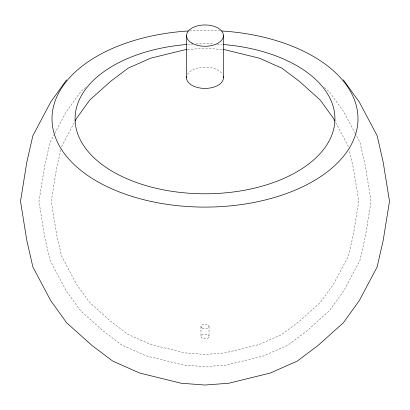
<?xml version="1.0" encoding="UTF-8"?>
<svg xmlns="http://www.w3.org/2000/svg" width="410" height="410" viewBox="0 0 410 410"><rect width="100%" height="100%" fill="white"/><g stroke="black" fill="none" stroke-linecap="round" stroke-linejoin="round"><path stroke-width="0.31" stroke-dasharray="2.05 1.54" d="M60.844 149.717L56.488 168.828L51.25 201.32L56.488 233.813L61.551 256.004L76.388 283.986L89.687 302.524L110.849 321.471L128.125 334.473L150.639 344.446L185.105 352.907L205 354.419L224.895 352.907L259.361 344.446L281.875 334.473L299.151 321.471L320.312 302.524L333.612 283.986L348.449 256.004L353.512 233.813L358.75 201.32L353.512 168.828L349.156 149.717M54.525 133.865L50.071 142.26L44.608 166.229L38.95 201.32L44.608 236.411L50.071 260.376L66.097 290.598L80.462 310.621L103.315 331.085L121.975 345.123L146.293 355.895L183.511 365.038L205 366.668L226.489 365.038L263.707 355.895L288.025 345.123L306.685 331.085L329.537 310.621L343.903 290.598L359.929 260.376L365.392 236.411L371.05 201.32L365.392 166.229L359.929 142.26L355.475 133.865M54.822 133.306L66.097 112.043L80.462 92.019L85.541 87.468M61.551 146.636L74.307 122.569M187.59 49.543L205 48.216L222.41 49.543M324.459 87.468L329.537 92.019L343.903 112.043L355.178 133.306M335.693 122.569L348.449 146.636M209.023 326.421L209.023 336.466A4.023 2.322 0 0 1 202.986 338.481A4.023 2.322 0 0 1 202.986 334.452A4.023 2.322 0 0 1 209.023 336.466M200.977 326.421L200.977 336.466M187.452 74.476A18.45 10.65 0 0 1 205 67.112A18.45 10.65 0 0 1 222.548 74.476M189.548 30.893A152.991 88.329 0 0 1 220.452 30.893M187.718 44.423A129.934 75.02 0 0 1 192.849 44.085M196.057 43.931A129.934 75.02 0 0 1 213.943 43.931M217.151 44.085A129.934 75.02 0 0 1 222.281 44.423M202.156 328.067A4.023 2.322 0 0 0 208.885 327.026A4.023 2.322 0 0 0 203.96 324.182A4.023 2.322 0 0 0 202.156 328.067"/><path stroke-width="0.61" d="M75.199 120.894L76.388 118.654L89.687 100.112L110.849 81.17L128.125 68.168L150.639 58.194L185.105 49.728L186.97 49.59M66.625 79.873L50.661 102.121L32.861 135.7L26.788 162.329L20.5 201.32L26.788 240.311L32.861 266.941L50.661 300.52L66.625 322.767L92.019 345.502L112.75 361.102L139.769 373.069L181.123 383.227L205 385.041L228.877 383.227L270.231 373.069L297.25 361.102L317.981 345.502L343.375 322.767L359.339 300.52L377.138 266.941L383.212 240.311L389.5 201.32L383.212 162.329L377.138 135.7L359.339 102.121L343.375 79.873M223.03 49.59L224.895 49.728L259.361 58.194L281.875 68.168L299.151 81.17L320.312 100.112L333.612 118.654L334.801 120.894M223.45 35.608L223.45 77.767M186.55 35.608L186.55 77.767M223.558 44.526A129.934 75.02 0 0 1 314.296 159.341A129.934 75.02 0 0 1 95.704 159.341A129.934 75.02 0 0 1 186.442 44.526M221.743 30.975A152.991 88.329 0 0 1 334.611 165.701A152.991 88.329 0 0 1 75.389 165.701A152.991 88.329 0 0 1 188.257 30.975M223.347 76.655A18.45 10.65 0 0 1 205 88.416A18.45 10.65 0 0 1 186.652 76.655M191.952 43.142A18.45 10.65 0 0 0 222.82 38.366A18.45 10.65 0 0 0 200.223 25.323A18.45 10.65 0 0 0 191.952 43.142"/></g></svg>
